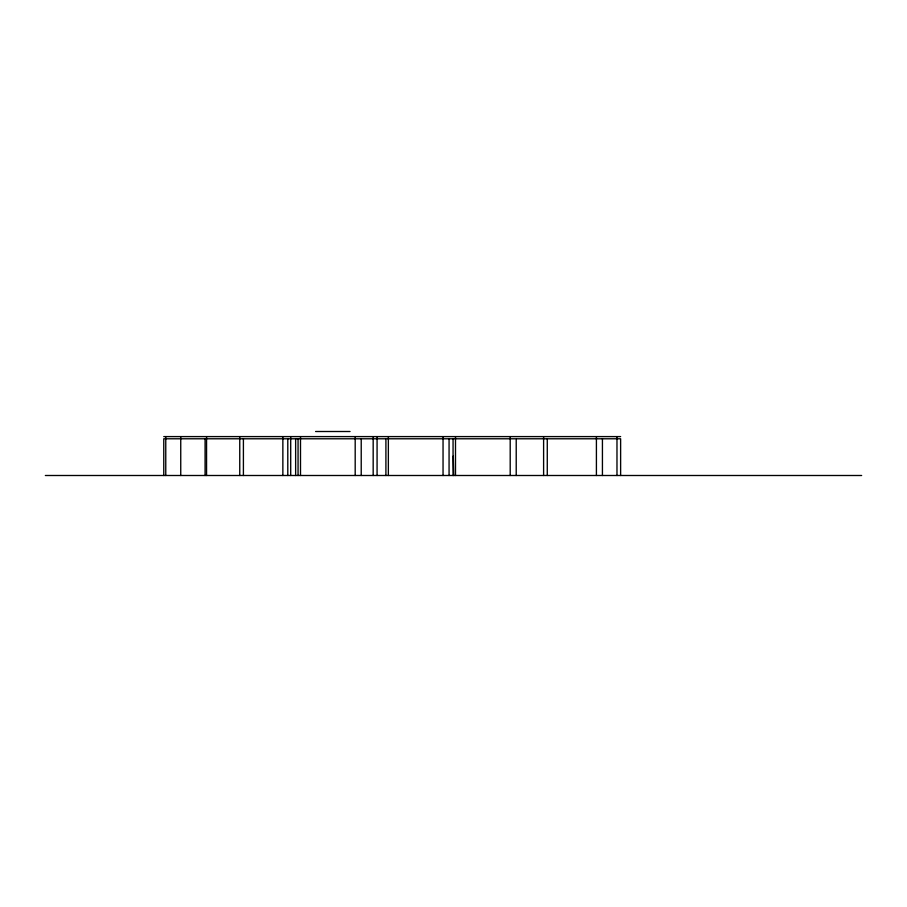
<?xml version="1.0" encoding="UTF-8"?>
<svg xmlns="http://www.w3.org/2000/svg" width="907" height="907" viewBox="0 0 907 907"><rect width="100%" height="100%" fill="white"/><g stroke="black" fill="none" stroke-linecap="round" stroke-linejoin="round"><path stroke-width="1.36" d="M315.591 431.505L350.045 431.505M163.77 436.596L620.626 436.596M204.914 438.784L163.77 438.784L163.77 475.495M385.486 438.784L205.084 438.784L205.084 475.495M516.639 438.784L620.626 438.784L620.626 475.495M453.296 456.04L453.704 475.495M45.35 475.495L861.65 475.495M616.975 436.596L616.975 475.495M602.429 438.784L602.429 475.495M596.409 436.596L596.409 475.495M547.272 438.784L547.272 475.495M543.61 436.596L543.61 475.495M516.219 475.495L516.219 438.784L385.906 438.784L385.906 475.495M510.199 436.596L510.199 475.495M455.495 436.596L455.495 475.495M453.058 438.784L453.058 475.495M449.067 438.784L449.067 475.495M443.047 436.596L443.047 475.495M388.355 436.596L388.355 475.495M377.074 436.596L377.074 475.495M373.174 436.596L373.174 475.495M361.224 438.784L361.224 475.495M355.193 436.596L355.193 475.495M300.5 436.596L300.5 475.495M298.063 438.784L298.063 475.495M295.637 438.784L295.637 475.495M290.705 436.596L290.705 475.495M287.791 438.784L287.791 475.495M282.859 436.596L282.859 475.495M243.405 438.784L243.405 475.495M239.754 436.596L239.754 475.495M206.558 436.596L206.558 475.495M180.742 436.596L180.742 475.495M165.766 436.596L165.766 475.495"/></g></svg>
